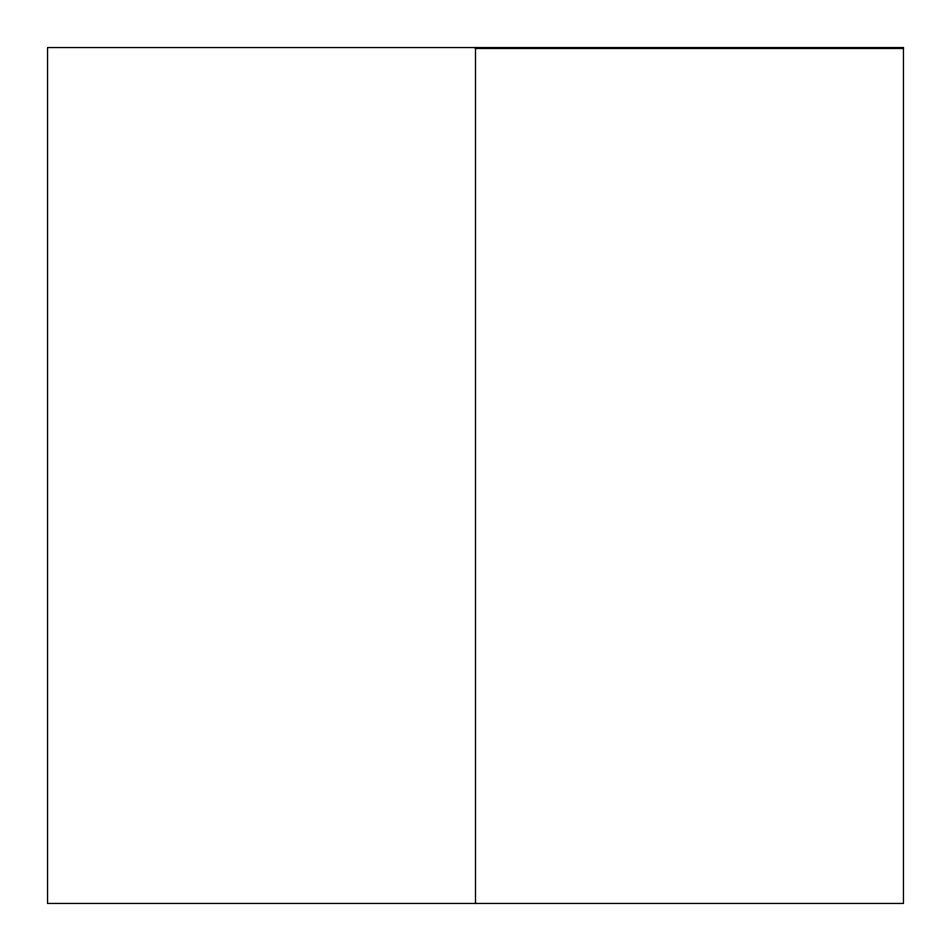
<?xml version="1.0" encoding="UTF-8"?>
<svg xmlns="http://www.w3.org/2000/svg" width="951" height="951" viewBox="0 0 951 951"><rect width="100%" height="100%" fill="white"/><g stroke="black" fill="none" stroke-linecap="round" stroke-linejoin="round"><path stroke-width="1.43" d="M475.5 48.489L903.45 48.489M475.5 47.55L475.5 903.45M903.45 47.55L47.55 47.55L47.55 903.45L903.45 903.45L903.45 47.55"/></g></svg>
